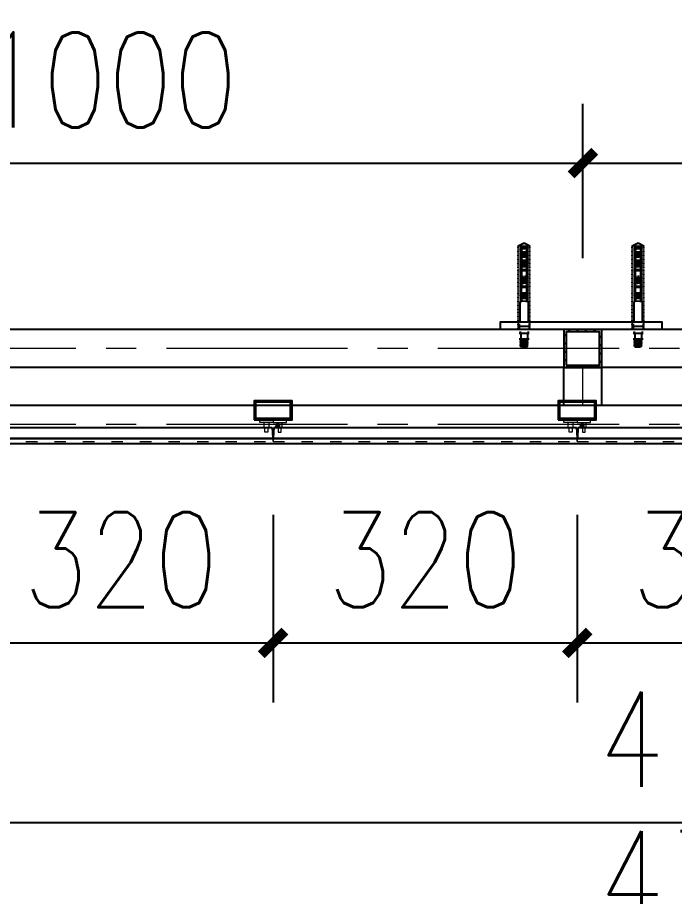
# Model space of a CAD drawing. Header units: millimetres. Extents: x 48381 to 116813, y 79463 to 93528.
# Drawn here: x 104036 to 104727, y 89167 to 90092 of the extents above; entities that cross this region are included whole.
import ezdxf

# ---------------------------------------------------------------- set-up
doc = ezdxf.new("R2010")
doc.units = ezdxf.units.MM
for name, pattern in [('ACAD_ISO03W100', [30, 12, -18]), ('CENTER2', [28.575, 19.05, -3.175, 3.175, -3.175]), ('HIDDEN', [0.375, 0.25, -0.125])]:
    doc.linetypes.add(name, pattern=pattern)
for name, color, linetype in [('12x12', 6, 'Continuous'), ('255', 255, 'Continuous'), ('7', 7, 'Continuous'), ('PUB_DIM', 3, 'Continuous'), ('XSX', 6, 'Continuous'), ('YM', 1, 'Continuous'), ('槽钢方管', 90, 'Continuous'), ('粗线', 7, 'Continuous'), ('附件', 46, 'Continuous')]:
    doc.layers.add(name, color=color, linetype=linetype)
for name, color, linetype, lineweight in [('中心线', 1, 'CENTER2', 0), ('文字', 3, 'Continuous', 0), ('标注', 3, 'Continuous', 0), ('箱体', 150, 'ACAD_ISO03W100', 0)]:
    doc.layers.add(name, color=color, linetype=linetype, lineweight=lineweight)
doc.styles.add('DIM_FONT', font='SIMPLEX.shx', dxfattribs={"width": 0.8})
doc.styles.get("Standard").update_dxf_attribs({"font": ''})
doc.styles.get('Standard').set_extended_font_data('SimSun')
doc.dimstyles.new('DIMN25', dxfattribs={"dimscale": 0.25, "dimtxt": 300, "dimasz": 100, "dimexe": 250, "dimexo": 300, "dimgap": 150, "dimtad": 1, "dimdec": 0, "dimzin": 0, "dimdsep": 46, "dimtxsty": 'DIM_FONT', "dimblk": 'ARCHTICK', "dimcen": 0.09, "dimclrt": 7, "dimadec": 8, "dimazin": 2, "dimtfac": 1, "dimtdec": 0, "dimtix": 1, "dimtmove": 2, "dimatfit": 3, "dimldrblk": 'ARCHTICK', "dimfxl": 1, "dimtolj": 1, "dimtzin": 0, "dimarcsym": 0})

# ---------------------------------------------------------------- blocks, each defined once
blk = doc.blocks.new('_ArchTick')
at = {"color": 0, "linetype": 'ByBlock', "const_width": 0.4}
blk.add_lwpolyline([(-0.5, -0.5), (0.5, 0.5)], dxfattribs=at)
blk = doc.blocks.new('*D428')
at = {"layer": 'Defpoints', "color": 0}
for p in [(102704.43, 89643.42), (106864.43, 89643.42), (106864.43, 89244.47)]:
    blk.add_point(p, dxfattribs=at)
at = {"layer": '标注', "color": 0, "lineweight": -2}
for p, q in [((102704.43, 89568.42), (102704.43, 89181.97)), ((106864.43, 89568.42), (106864.43, 89181.97)), ((102704.43, 89244.47), (106864.43, 89244.47))]:
    blk.add_line(p, q, dxfattribs=at)
at = {"layer": '标注', "color": 0, "lineweight": -2, "xscale": 25, "yscale": 25, "zscale": 25, "rotation": 180}
blk.add_blockref('_ArchTick', (102704.43, 89244.47), dxfattribs=at)
at = {"layer": '标注', "color": 0, "lineweight": -2, "xscale": 25, "yscale": 25, "zscale": 25}
blk.add_blockref('_ArchTick', (106864.43, 89244.47), dxfattribs=at)
at = {"layer": '标注', "color": 7, "insert": (104784.43, 89331.97), "char_height": 100, "attachment_point": 5, "style": 'DIM_FONT'}
blk.add_mtext('\\A1;4160', dxfattribs=at)
blk = doc.blocks.new('*D429')
at = {"layer": 'Defpoints', "color": 0}
for p in [(102614.43, 89643.42), (106954.43, 89643.42), (102614.43, 89098.05)]:
    blk.add_point(p, dxfattribs=at)
at = {"layer": '标注', "color": 0, "lineweight": -2}
for p, q in [((102614.43, 89568.42), (102614.43, 89035.55)), ((106954.43, 89568.42), (106954.43, 89035.55)), ((106954.43, 89098.05), (102614.43, 89098.05))]:
    blk.add_line(p, q, dxfattribs=at)
at = {"layer": '标注', "color": 0, "lineweight": -2, "xscale": 25, "yscale": 25, "zscale": 25, "rotation": 180}
blk.add_blockref('_ArchTick', (102614.43, 89098.05), dxfattribs=at)
at = {"layer": '标注', "color": 0, "lineweight": -2, "xscale": 25, "yscale": 25, "zscale": 25}
blk.add_blockref('_ArchTick', (106954.43, 89098.05), dxfattribs=at)
at = {"layer": '标注', "color": 7, "insert": (104784.43, 89185.55), "char_height": 100, "attachment_point": 5, "style": 'DIM_FONT'}
blk.add_mtext('\\A1;4340', dxfattribs=at)
blk = doc.blocks.new('*D483')
at = {"layer": 'Defpoints', "color": 0}
for p in [(104630.43, 89938.53), (103630.43, 89763.42), (104630.43, 89763.42)]:
    blk.add_point(p, dxfattribs=at)
at = {"layer": '标注', "color": 0, "lineweight": -2}
for p, q in [((103630.43, 89838.42), (103630.43, 90001.03)), ((104630.43, 89838.42), (104630.43, 90001.03)), ((103630.43, 89938.53), (104630.43, 89938.53))]:
    blk.add_line(p, q, dxfattribs=at)
at = {"layer": '标注', "color": 0, "lineweight": -2, "xscale": 25, "yscale": 25, "zscale": 25, "rotation": 180}
blk.add_blockref('_ArchTick', (103630.43, 89938.53), dxfattribs=at)
at = {"layer": '标注', "color": 0, "lineweight": -2, "xscale": 25, "yscale": 25, "zscale": 25}
blk.add_blockref('_ArchTick', (104630.43, 89938.53), dxfattribs=at)
at = {"layer": '标注', "color": 7, "insert": (104130.43, 90026.03), "char_height": 100, "attachment_point": 5, "style": 'DIM_FONT'}
blk.add_mtext('\\A1;1000', dxfattribs=at)
blk = doc.blocks.new('*D484')
at = {"layer": 'Defpoints', "color": 0}
for p in [(105630.43, 89938.53), (104630.43, 89763.42), (105630.43, 89763.42)]:
    blk.add_point(p, dxfattribs=at)
at = {"layer": '标注', "color": 0, "lineweight": -2}
for p, q in [((104630.43, 89838.42), (104630.43, 90001.03)), ((105630.43, 89838.42), (105630.43, 90001.03)), ((104630.43, 89938.53), (105630.43, 89938.53))]:
    blk.add_line(p, q, dxfattribs=at)
at = {"layer": '标注', "color": 0, "lineweight": -2, "xscale": 25, "yscale": 25, "zscale": 25, "rotation": 180}
blk.add_blockref('_ArchTick', (104630.43, 89938.53), dxfattribs=at)
at = {"layer": '标注', "color": 0, "lineweight": -2, "xscale": 25, "yscale": 25, "zscale": 25}
blk.add_blockref('_ArchTick', (105630.43, 89938.53), dxfattribs=at)
at = {"layer": '标注', "color": 7, "insert": (105130.43, 90026.03), "char_height": 100, "attachment_point": 5, "style": 'DIM_FONT'}
blk.add_mtext('\\A1;1000', dxfattribs=at)
blk = doc.blocks.new('M12X120化学螺栓')
at = {"layer": 'XSX', "linetype": 'Continuous'}
h = blk.add_hatch(dxfattribs=at)
h.set_pattern_fill('DOTS', color=6, scale=10, angle=90, style=0)
h.set_pattern_definition([(179.9735536, (-18898.36075, -7731.8769), (-0.256606616, 0.513805998), [0, -0.5136875])])
h.paths.add_polyline_path([(3.3, 65.5), (4.8, 66.2), (4.9, 66.2), (3.3, 67.1), (4.8, 67.8), (4.8, 67.8), (3.3, 68.6), (4.8, 69.4), (3.3, 70.2), (4.9, 71), (4.8, 71), (3.3, 71.8), (4.9, 72.6), (4.8, 72.6), (3.2, 73.4), (4.9, 74.1), (4.9, 74.1), (3.3, 75), (4.8, 75.7), (4.9, 75.7), (3.3, 76.5), (4.8, 77.3), (4.8, 77.3), (3.3, 78.1), (4.8, 78.8), (4.8, 78.8), (3.3, 79.6), (4.8, 80.4), (3.3, 81.2), (4.9, 82), (4.8, 82), (3.2, 82.8), (4.9, 83.6), (4.8, 83.6), (3.2, 84.4), (4.9, 85.2), (4.8, 85.2), (3.3, 86), (4.8, 86.7), (4.8, 86.7), (3.3, 87.5), (4.8, 88.3), (4.8, 88.3), (3.3, 89.1), (4.8, 89.8), (3.2, 90.7), (4.9, 91.4), (4.8, 91.4), (3.2, 92.3), (4.9, 93), (4.8, 93), (3.2, 93.8), (4.8, 94.6), (4.8, 94.6), (3.3, 95.4), (-3, 95.9), (-4.6, 95.2), (-3, 94.3), (-4.6, 93.6), (-3, 92.7), (-4.6, 92), (-3, 91.1), (-4.6, 90.4), (-3, 89.5), (-4.6, 88.8), (-3, 87.9), (-4.6, 87.3), (-3, 86.4), (-4.6, 85.7), (-3, 84.8), (-4.6, 84.1), (-3, 83.2), (-4.6, 82.5), (-3, 81.6), (-4.6, 80.9), (-3, 80), (-4.6, 79.4), (-3, 78.5), (-4.6, 77.8), (-3, 76.9), (-4.6, 76.3), (-3, 75.4), (-4.6, 74.7), (-3, 73.8), (-4.6, 73.1), (-3, 72.2), (-4.6, 71.5), (-3, 70.6), (-4.6, 69.9), (-3, 69), (-4.6, 68.4), (-3, 67.5), (-4.6, 66.8), (-3, 65.9), (-4.5, 65.3), (-4.6, 65.3), (-3, 64.4), (-4.5, 63.7), (-2.9, 62.8), (-4.5, 62.1), (-3, 61.2), (-4.5, 60.5), (-3, 59.6), (-4.5, 59), (-3, 58.1), (-4.5, 57.4), (-3, 56.5), (-4.5, 55.9), (-2.9, 55), (-4.5, 54.3), (-2.9, 53.4), (-4.5, 52.7), (-2.9, 51.8), (-4.5, 51.1), (-2.9, 50.2), (-4.5, 49.5), (-3, 48.6), (-4.5, 48), (-2.9, 47.1), (-4.4, 46.4), (-4.5, 46.5), (-2.9, 45.5), (-4.5, 44.9), (-2.9, 43.9), (-4.5, 43.3), (-2.9, 42.4), (-4.5, 41.7), (-2.9, 40.8), (-4.5, 40.1), (-2.9, 39.3), (-4.4, 38.6), (-2.9, 37.7), (-6.5, 37.7), (-6.4, 96), (0.1, 99.3), (6.7, 96), (6.7, 37.7), (4.5, 37.7), (5.1, 38), (3.4, 38.8), (4.9, 39.6), (5, 39.6), (3.4, 40.4), (4.9, 41.1), (5, 41.1), (3.4, 41.9), (4.9, 42.7), (3.4, 43.5), (5, 44.3), (4.9, 44.3), (3.4, 45.1), (5, 45.9), (4.9, 45.9), (3.4, 46.7), (4.9, 47.4), (4.9, 47.4), (3.3, 48.2), (4.9, 49), (4.9, 49), (3.3, 49.8), (4.9, 50.5), (3.3, 51.3), (4.9, 52.1), (4.9, 52.1), (3.3, 52.9), (4.9, 53.7), (4.9, 53.7), (3.3, 54.5), (4.9, 55.3), (4.9, 55.3), (3.3, 56.1), (4.9, 56.9), (4.9, 56.9), (3.3, 57.7), (4.9, 58.4), (4.9, 58.4), (3.3, 59.2), (4.9, 60), (4.9, 60), (3.3, 60.8), (4.9, 61.5), (3.3, 62.4), (4.9, 63.1), (4.9, 63.1), (3.3, 64), (4.9, 64.7), (4.8, 64.7)])
for p, q in [((-3, 95.9), (-4.6, 95.2)), ((-3, 94.3), (-4.6, 95.2)), ((-3, 94.3), (-4.6, 93.6)), ((-3, 92.7), (-4.6, 93.6)), ((-3, 92.7), (-4.6, 92)), ((-3, 91.1), (-4.6, 92)), ((4.8, 94.6), (3.2, 93.8)), ((4.8, 93), (3.2, 93.8)), ((4.8, 93), (3.2, 92.3)), ((4.8, 91.4), (3.2, 92.3)), ((4.8, 91.4), (3.2, 90.7)), ((4.8, 94.6), (3.3, 95.4)), ((-3, 89.5), (-4.6, 88.8)), ((-3, 89.5), (-4.6, 88.8)), ((-3, 89.5), (-4.6, 88.8)), ((-3, 87.9), (-4.6, 88.8)), ((-3, 88), (-4.6, 87.3)), ((-3, 86.4), (-4.6, 87.3)), ((-3, 86.4), (-4.6, 85.7)), ((-3, 84.8), (-4.6, 85.7)), ((-3, 84.8), (-4.6, 84.1)), ((-3, 83.2), (-4.6, 84.1)), ((-3, 83.2), (-4.6, 82.5)), ((-3, 81.6), (-4.6, 82.5)), ((3.3, 89.1), (-3, 89.5)), ((4.8, 85.1), (3.2, 84.4)), ((4.8, 83.6), (3.2, 84.4)), ((4.8, 83.5), (3.2, 82.8)), ((4.8, 82), (3.2, 82.8)), ((4.8, 88.3), (3.3, 89.1)), ((4.8, 88.3), (3.3, 87.5)), ((4.8, 86.7), (3.3, 87.5)), ((4.8, 86.7), (3.3, 86)), ((4.8, 85.2), (3.3, 86)), ((4.8, 81.9), (3.3, 81.2)), ((-3, 80), (-4.6, 79.4)), ((-3, 80), (-4.6, 79.4)), ((-3, 78.5), (-4.6, 79.4)), ((-3, 78.5), (-4.6, 77.8)), ((-3, 76.9), (-4.6, 77.8)), ((-3, 76.9), (-4.6, 76.3)), ((-3, 75.4), (-4.6, 76.3)), ((-3, 75.4), (-4.6, 74.7)), ((-3, 73.8), (-4.6, 74.7)), ((-3, 73.8), (-4.6, 73.1)), ((-3, 72.2), (-4.6, 73.1)), ((-3, 72.2), (-4.6, 71.5)), ((-3, 70.6), (-4.6, 71.5)), ((4.8, 74.1), (3.2, 73.4)), ((4.8, 72.6), (3.2, 73.4)), ((4.8, 78.8), (3.3, 79.6)), ((4.8, 78.8), (3.3, 78.1)), ((4.8, 77.3), (3.3, 78.1)), ((4.8, 77.3), (3.3, 76.5)), ((4.9, 75.7), (3.3, 76.5)), ((4.9, 75.7), (3.3, 75)), ((4.9, 74.1), (3.3, 75)), ((4.8, 72.5), (3.3, 71.8)), ((4.8, 71), (3.3, 71.8)), ((4.8, 70.9), (3.3, 70.2)), ((-3, 69), (-4.6, 68.4)), ((-3, 69), (-4.6, 68.4)), ((-3, 67.5), (-4.6, 68.4)), ((-3, 67.5), (-4.6, 66.8)), ((-3, 65.9), (-4.6, 66.8)), ((-3, 64.4), (-4.5, 65.3)), ((-3, 64.4), (-4.5, 63.7)), ((-3, 62.8), (-4.5, 63.7)), ((-3, 61.2), (-4.5, 60.5)), ((-3, 61.2), (-4.5, 60.5)), ((-2.9, 59.6), (-4.5, 60.5)), ((4.8, 67.8), (3.3, 68.6)), ((4.8, 67.8), (3.3, 67.1)), ((4.9, 66.2), (3.3, 67.1)), ((4.9, 66.3), (3.3, 65.5)), ((4.9, 63.1), (3.3, 64)), ((4.9, 63.1), (3.3, 62.4)), ((4.9, 60), (3.3, 60.8)), ((-2.9, 59.7), (-4.5, 59)), ((-2.9, 58.1), (-4.5, 59)), ((-2.9, 58.1), (-4.5, 57.4)), ((-2.9, 56.5), (-4.5, 57.4)), ((-2.9, 56.6), (-4.5, 55.9)), ((-2.9, 55), (-4.5, 55.9)), ((-3, 55), (-4.5, 54.3)), ((-3, 53.4), (-4.5, 54.3)), ((-3, 53.4), (-4.5, 52.7)), ((-3, 51.8), (-4.5, 52.7)), ((4.9, 60), (3.3, 59.2)), ((4.9, 58.4), (3.3, 59.2)), ((4.9, 58.4), (3.3, 57.7)), ((4.9, 56.9), (3.3, 57.7)), ((4.9, 56.9), (3.3, 56.1)), ((4.9, 55.3), (3.3, 56.1)), ((4.9, 55.3), (3.3, 54.5)), ((4.9, 53.7), (3.3, 54.5)), ((4.9, 53.7), (3.3, 52.9)), ((4.9, 52.1), (3.3, 52.9)), ((4.9, 52.1), (3.3, 51.3)), ((-2.9, 50.2), (-4.5, 49.5)), ((-2.9, 50.2), (-4.5, 49.5)), ((-2.9, 48.6), (-4.5, 49.5)), ((-2.9, 48.6), (-4.5, 48)), ((-2.9, 47.1), (-4.5, 48)), ((-2.9, 45.6), (-4.5, 46.4)), ((-2.9, 45.5), (-4.5, 44.9)), ((-2.9, 44), (-4.5, 44.9)), ((-2.9, 42.4), (-4.5, 41.7)), ((-2.9, 42.4), (-4.5, 41.7)), ((-2.9, 40.8), (-4.5, 41.7)), ((-2.9, 40.8), (-4.5, 40.1)), ((4.9, 49), (3.3, 49.8)), ((4.9, 49), (3.3, 48.2)), ((4.9, 47.4), (3.3, 48.2)), ((4.9, 47.4), (3.4, 46.7)), ((4.9, 44.3), (3.4, 45.1)), ((4.9, 44.3), (3.4, 43.5)), ((5, 41.1), (3.4, 41.9)), ((5, 41.1), (3.4, 40.4)), ((5, 39.6), (3.4, 40.4)), ((-2.8, 37.6), (-4.6, 36.8)), ((-3, 35.9), (-4.6, 36.8)), ((-3.1, 35.9), (-4.6, 35.2)), ((-3.1, 34.3), (-4.6, 35.2)), ((-3.1, 34.3), (-4.6, 33.7)), ((-3.1, 32.8), (-4.6, 33.7)), ((-3.1, 32.7), (-4.6, 32.1)), ((-2.9, 39.2), (-4.5, 40.1)), ((-2.9, 39.3), (-4.4, 38.6)), ((-2.8, 37.6), (-4.4, 38.6)), ((5.1, 38), (3.2, 37.1)), ((4.8, 36.3), (3.2, 37.1)), ((4.8, 36.2), (3.2, 35.5)), ((4.8, 34.7), (3.2, 35.5)), ((4.8, 33.1), (3.2, 33.9)), ((4.8, 33.1), (3.2, 32.3)), ((4.8, 31.5), (3.2, 32.3)), ((5, 39.6), (3.4, 38.8)), ((5.1, 38), (3.4, 38.8))]:
    blk.add_line(p, q)
at = {"color": 7, "ltscale": 50}
for p, q in [((-4.6, 95.2), (-1.9, 95)), ((-4.6, 93.6), (-1.9, 93.4)), ((-4.6, 92), (-1.9, 91.8)), ((3.3, 95.4), (-3, 95.9)), ((3.2, 93.8), (-3, 94.3)), ((3.2, 92.3), (-3, 92.7)), ((2, 94.8), (4.8, 94.6)), ((2, 93.2), (4.8, 93)), ((2, 91.6), (4.8, 91.4)), ((-4.6, 90.4), (-1.9, 90.2)), ((-4.6, 88.8), (-1.9, 88.7)), ((-4.6, 87.3), (-1.9, 87.1)), ((-4.6, 85.7), (-1.9, 85.6)), ((-4.6, 84.1), (-1.9, 84)), ((-4.6, 82.5), (-1.9, 82.4)), ((-4.6, 80.9), (-1.9, 80.8)), ((3.3, 89.1), (-3, 89.5)), ((3.3, 87.5), (-3, 88)), ((3.3, 86), (-3, 86.4)), ((3.2, 84.4), (-3, 84.8)), ((3.2, 82.8), (-3, 83.2)), ((2, 88.4), (4.8, 88.3)), ((2, 86.9), (4.8, 86.7)), ((2, 85.3), (4.8, 85.2)), ((2, 83.7), (4.8, 83.6)), ((2, 82.1), (4.8, 82)), ((2.1, 90), (4.8, 89.8)), ((-4.6, 79.4), (-1.9, 79.2)), ((-4.6, 77.8), (-1.9, 77.7)), ((-4.6, 76.3), (-1.9, 76.1)), ((-4.6, 74.7), (-1.9, 74.6)), ((-4.6, 73.1), (-1.9, 73)), ((-4.6, 71.5), (-1.9, 71.4)), ((3.3, 79.6), (-3, 80)), ((3.3, 78.1), (-3, 78.5)), ((3.3, 76.5), (-3, 76.9)), ((3.3, 75), (-3, 75.4)), ((3.2, 73.4), (-3, 73.8)), ((3.3, 71.8), (-3, 72.2)), ((2, 77.4), (4.8, 77.3)), ((2, 75.9), (4.9, 75.7)), ((2, 74.3), (4.9, 74.1)), ((2.1, 80.5), (4.8, 80.4)), ((2.1, 79), (4.8, 78.8)), ((2.1, 72.7), (4.8, 72.6)), ((2.1, 71.1), (4.8, 71)), ((-4.6, 69.9), (-1.9, 69.8)), ((-4.6, 68.4), (-1.8, 68.2)), ((-4.6, 66.8), (-1.8, 66.6)), ((-4.5, 65.3), (-1.8, 65.1)), ((-4.5, 65.3), (-1.8, 65.1)), ((-4.5, 63.7), (-1.8, 63.5)), ((-4.5, 62.1), (-1.8, 61.9)), ((-4.5, 60.5), (-1.8, 60.4)), ((3.3, 68.6), (-3, 69)), ((3.3, 67.1), (-3, 67.5)), ((2.1, 69.5), (4.8, 69.4)), ((2.1, 68), (4.8, 67.8)), ((2.1, 66.4), (4.9, 66.2)), ((2.1, 64.9), (4.9, 64.7)), ((2.1, 64.9), (4.9, 64.7)), ((2.1, 63.3), (4.9, 63.1)), ((2.1, 61.7), (4.9, 61.5)), ((-4.5, 59), (-1.8, 58.8)), ((-4.5, 57.4), (-1.8, 57.3)), ((-4.5, 55.9), (-1.8, 55.7)), ((-4.5, 54.3), (-1.8, 54.1)), ((-4.5, 52.7), (-1.8, 52.5)), ((-4.5, 51.1), (-1.8, 50.9)), ((3.3, 54.5), (-3, 55)), ((3.3, 52.9), (-3, 53.4)), ((3.3, 59.2), (-2.9, 59.7)), ((3.3, 57.7), (-2.9, 58.1)), ((3.3, 56.1), (-2.9, 56.6)), ((2.1, 60.1), (4.9, 60)), ((2.1, 58.6), (4.9, 58.4)), ((2.1, 57), (4.9, 56.9)), ((2.1, 55.5), (4.9, 55.3)), ((2.1, 53.9), (4.9, 53.7)), ((2.1, 52.3), (4.9, 52.1)), ((2.1, 50.7), (4.9, 50.5)), ((-4.5, 49.5), (-1.8, 49.4)), ((-4.5, 48), (-1.8, 47.8)), ((-4.5, 46.4), (-1.8, 46.3)), ((-4.5, 46.4), (-1.8, 46.3)), ((-4.5, 44.9), (-1.8, 44.7)), ((-4.5, 43.3), (-1.8, 43.1)), ((-4.5, 41.7), (-1.7, 41.5)), ((3.3, 49.8), (-2.9, 50.2)), ((3.3, 48.2), (-2.9, 48.6)), ((3.4, 41.9), (-2.9, 42.4)), ((3.4, 40.4), (-2.9, 40.8)), ((2.1, 49.1), (4.9, 49)), ((2.1, 47.6), (4.9, 47.4)), ((2.2, 46), (4.9, 45.9)), ((2.2, 46), (4.9, 45.9)), ((2.2, 44.5), (4.9, 44.3)), ((2.2, 42.9), (4.9, 42.7)), ((2.2, 41.3), (5, 41.1)), ((-4.6, 36.8), (-1.9, 36.7)), ((-4.6, 35.2), (-1.9, 35.1)), ((-4.6, 33.7), (-1.9, 33.5)), ((-4.6, 32.1), (-1.9, 31.9)), ((-4.6, 32.1), (-4.6, 8.3)), ((-4.5, 40.1), (-1.7, 40)), ((-4.4, 38.6), (-1.7, 38.4)), ((3.2, 35.5), (-3.1, 35.9)), ((3.2, 32.3), (-3.1, 32.7)), ((3.2, 37.1), (-3, 37.5)), ((3.4, 38.8), (-2.9, 39.3)), ((2, 36.4), (4.8, 36.3)), ((2, 33.3), (4.8, 33.1)), ((2.2, 39.7), (5, 39.6)), ((2.2, 38.2), (5, 38)), ((4.8, 31.5), (4.8, 8.3))]:
    blk.add_line(p, q, dxfattribs=at)
at = {"color": 4}
for p, q in [((5.7, -4.1), (-5.7, -4.1)), ((5.7, -4.1), (-5.7, -4.1)), ((-4.5, -2.5), (-4.5, -4.1)), ((-4.5, -2.5), (-4.5, -4.1)), ((-3.8, -4.6), (-3.7, -10.3)), ((-3.8, -4.6), (-3.7, -10.3)), ((3.8, -4.5), (3.9, -10.2)), ((3.8, -4.5), (3.9, -10.2)), ((4.6, -2.4), (4.6, -4.1)), ((4.6, -2.4), (4.6, -4.1)), ((5.8, -10.7), (-5.6, -10.7)), ((5.8, -10.7), (-5.6, -10.7)), ((-3, -11.3), (-4.6, -12)), ((-3, -11.3), (-4.6, -12)), ((-3, -12.9), (-4.6, -12)), ((-3, -12.9), (-4.6, -12)), ((-3, -14.5), (-4.6, -15.2)), ((-3, -14.5), (-4.6, -15.2)), ((-3, -16.1), (-4.6, -15.2)), ((-3, -16.1), (-4.6, -15.2)), ((-3, -16.1), (-4.6, -16.8)), ((-3, -16.1), (-4.6, -16.8)), ((-3, -17.7), (-4.6, -16.8)), ((-3, -17.7), (-4.6, -16.8)), ((-3, -12.9), (-4.5, -13.6)), ((-3, -12.9), (-4.5, -13.6)), ((-3, -14.5), (-4.5, -13.6)), ((-3, -14.5), (-4.5, -13.6)), ((-3, -11.3), (-4, -10.7)), ((-3, -11.3), (-4, -10.7)), ((-3.9, -19.3), (-4, -17.2)), ((-3.9, -19.3), (-4, -17.2)), ((4.2, -17.6), (-3.9, -17.7)), ((4.2, -17.6), (-3.9, -17.7)), ((-3.9, -19.3), (-2.9, -20.3)), ((-3.9, -19.3), (-2.9, -20.3)), ((-3, -16.1), (-3.6, -16.3)), ((-3, -16.1), (-3.6, -16.3)), ((4.8, -15.8), (3.2, -14.9)), ((4.8, -15.8), (3.2, -14.9)), ((4.8, -15.8), (3.2, -16.5)), ((4.8, -15.8), (3.2, -16.5)), ((4.8, -17.3), (3.2, -16.5)), ((4.8, -17.3), (3.2, -16.5)), ((3.2, -20.3), (4.2, -19.2)), ((3.2, -20.3), (4.2, -19.2)), ((4.8, -11), (3.3, -11.7)), ((4.8, -11), (3.3, -11.7)), ((4.9, -12.6), (3.3, -11.7)), ((4.9, -12.6), (3.3, -11.7)), ((4.9, -12.6), (3.3, -13.3)), ((4.9, -12.6), (3.3, -13.3)), ((4.9, -14.2), (3.3, -13.3)), ((4.9, -14.2), (3.3, -13.3)), ((4.8, -14.2), (3.3, -14.9)), ((4.8, -14.2), (3.3, -14.9)), ((4.8, -15.8), (3.7, -16.3)), ((4.8, -15.8), (3.7, -16.3)), ((4.8, -11), (4.2, -10.7)), ((4.8, -11), (4.2, -10.7)), ((4.8, -17.3), (4.2, -17.6)), ((4.8, -17.3), (4.2, -17.6)), ((4.2, -19.2), (4.2, -17.6)), ((4.2, -19.2), (4.2, -17.6)), ((-2.9, -20.3), (3.2, -20.3)), ((-2.9, -20.3), (3.2, -20.3))]:
    blk.add_line(p, q, dxfattribs=at)
at = {"color": 4, "ltscale": 50}
for p, q in [((-4.6, -12), (-1.8, -12.2)), ((-4.6, -12), (-1.8, -12.2)), ((-4.6, -15.2), (-1.8, -15.4)), ((-4.6, -15.2), (-1.8, -15.4)), ((-4.6, -16.8), (-1.8, -16.9)), ((-4.6, -16.8), (-1.8, -16.9)), ((-4.5, -13.6), (-1.8, -13.8)), ((-4.5, -13.6), (-1.8, -13.8)), ((3.3, -11.7), (-3, -11.3)), ((3.3, -11.7), (-3, -11.3)), ((3.3, -13.3), (-3, -12.9)), ((3.3, -13.3), (-3, -12.9)), ((3.3, -14.9), (-3, -14.5)), ((3.3, -14.9), (-3, -14.5)), ((0.1, -16.3), (-3, -16.1)), ((0.1, -16.3), (-3, -16.1)), ((3.2, -16.5), (-3, -16.1)), ((0.1, -16.3), (-3, -16.1)), ((0.1, -16.3), (-3, -16.1)), ((3.2, -16.5), (-3, -16.1)), ((0, -10.7), (4.8, -11)), ((0, -10.7), (4.8, -11)), ((2.1, -12.4), (4.9, -12.6)), ((2.1, -12.4), (4.9, -12.6)), ((2.1, -14), (4.9, -14.2)), ((2.1, -14), (4.9, -14.2)), ((2.1, -17.2), (4.8, -17.3)), ((2.1, -17.2), (4.8, -17.3)), ((2.2, -15.6), (4.8, -15.8)), ((2.2, -15.6), (4.8, -15.8))]:
    blk.add_line(p, q, dxfattribs=at)
at = {"layer": '12x12', "color": 1}
blk.add_line((-5.7, 3.3), (5.8, 3.3), dxfattribs=at)
at = {"layer": '255', "ltscale": 50}
for p, q in [((-0.3, 89.4), (-0.3, 89.4)), ((0.6, 89.3), (0.6, 89.3)), ((3.5, 87.6), (3.5, 87.6))]:
    blk.add_line(p, q, dxfattribs=at)
at = {"layer": '7'}
for p, q in [((-5.7, 6.6), (-5.7, 0)), ((5.8, 6.6), (5.8, 0))]:
    blk.add_line(p, q, dxfattribs=at)
at = {"layer": 'XSX', "color": 6, "linetype": 'HIDDEN', "ltscale": 0.01}
for p, q in [((-6.5, 0), (-6.4, 96)), ((6.7, 0), (6.7, 96))]:
    blk.add_line(p, q, dxfattribs=at)
at = {"layer": 'XSX', "color": 6, "linetype": 'Continuous'}
for p, q in [((0.1, 99.3), (-6.4, 96)), ((6.7, 96), (0.1, 99.3))]:
    blk.add_line(p, q, dxfattribs=at)
at = {"layer": 'XSX', "color": 6, "linetype": 'HIDDEN', "ltscale": 0.05}
blk.add_line((3.3, 60.8), (-3, 61.2), dxfattribs=at)
at = {"layer": 'XSX'}
blk.add_line((-6.5, 8.3), (6.6, 8.3), dxfattribs=at)
blk = doc.blocks.new('170')
at = {"layer": 'YM'}
blk.add_lwpolyline([(115565.72, 48841.95), (115565.72, 48672.2), (115557.73, 48672.2), (115557.73, 48841.95)], close=True, dxfattribs=at)
at = {"layer": '附件', "extrusion": (0, 0, -1), "xscale": 0.9176470904091386, "yscale": 0.9176470904091386, "zscale": -0.9176470902941534, "rotation": 270}
for p in [(-115565.72, 48817), (-115565.72, 48697.12)]:
    blk.add_blockref('M12X120化学螺栓', p, dxfattribs=at)
blk = doc.blocks.new('192.23')
at = {"color": 7, "linetype": 'Continuous'}
for p, q in [((197123.13, 80952.1), (197134.13, 80952.73)), ((197123.13, 80633.66), (197123.13, 80952.1)), ((197121.38, 80636.22), (197121.38, 80639.72)), ((197123.13, 80639.72), (197121.38, 80639.72)), ((197123.13, 80636.22), (197121.38, 80636.22)), ((197123.13, 80633.66), (197134.13, 80633.03))]:
    blk.add_line(p, q, dxfattribs=at)
blk.add_arc((197121.38, 80637.97), 1.75, 90, 270)
at = {"layer": '文字'}
for points in [[(197115.13, 80938.88), (197115.13, 80952.88), (197118.13, 80952.88), (197118.13, 80948.38), (197123.13, 80948.38), (197123.13, 80947.38), (197128.13, 80947.38), (197128.13, 80944.38), (197124.13, 80944.38), (197123.13, 80944.38), (197123.13, 80943.38), (197118.13, 80943.38), (197118.13, 80938.88), (197115.13, 80938.88)], [(197118.13, 80948.38), (197118.13, 80943.38)], [(197115.13, 80646.88), (197115.13, 80632.88), (197118.13, 80632.88), (197118.13, 80637.38), (197123.13, 80637.38), (197123.13, 80638.38), (197128.13, 80638.38), (197128.13, 80641.38), (197124.13, 80641.38), (197123.13, 80641.38), (197123.13, 80642.38), (197118.13, 80642.38), (197118.13, 80646.88), (197115.13, 80646.88)], [(197118.13, 80637.38), (197118.13, 80642.38)], [(197123.13, 80640.27), (197123.13, 80635.27)]]:
    blk.add_lwpolyline(points, dxfattribs=at)
blk.add_lwpolyline([(197134.13, 80633.03), (197134.13, 80952.73), (197135.73, 80952.73), (197135.73, 80633.03)], close=True, dxfattribs=at)
at = {"layer": '箱体'}
blk.add_lwpolyline([(197138.13, 80632.88), (197138.13, 80952.88), (197135.73, 80952.88), (197135.73, 80632.88)], close=True, dxfattribs=at)
blk = doc.blocks.new('*D1058')
at = {"layer": 'Defpoints', "color": 0}
for p in [(103984.43, 89643.42), (104304.43, 89643.42), (104304.43, 89433.54), (62847.84, 84126.99), (62876.03, 84126.74), (62876.03, 84039.31)]:
    blk.add_point(p, dxfattribs=at)
at = {"layer": 'PUB_DIM', "color": 3}
for p, q in [((62847.84, 84039.31), (62697.84, 84039.31)), ((62847.84, 84039.31), (62876.03, 84039.31)), ((62876.03, 84039.31), (63026.03, 84039.31))]:
    blk.add_line(p, q, dxfattribs=at)
at = {"layer": 'PUB_DIM', "color": 3, "lineweight": -2}
for p, q in [((62847.84, 83926.99), (62847.84, 83939.31)), ((62876.03, 83926.74), (62876.03, 83939.31))]:
    blk.add_line(p, q, dxfattribs=at)
at = {"layer": '标注', "color": 0, "lineweight": -2}
for p, q in [((103984.43, 89568.42), (103984.43, 89371.04)), ((104304.43, 89568.42), (104304.43, 89371.04)), ((103984.43, 89433.54), (104304.43, 89433.54))]:
    blk.add_line(p, q, dxfattribs=at)
at = {"layer": 'PUB_DIM', "color": 3, "xscale": 150, "yscale": 150, "zscale": 150}
blk.add_blockref('_ArchTick', (62847.84, 84039.31), dxfattribs=at)
at = {"layer": 'PUB_DIM', "color": 3, "xscale": 150, "yscale": 150, "zscale": 150, "rotation": 180}
blk.add_blockref('_ArchTick', (62876.03, 84039.31), dxfattribs=at)
at = {"layer": '标注', "color": 0, "lineweight": -2, "xscale": 25, "yscale": 25, "zscale": 25, "rotation": 180}
blk.add_blockref('_ArchTick', (103984.43, 89433.54), dxfattribs=at)
at = {"layer": '标注', "color": 0, "lineweight": -2, "xscale": 25, "yscale": 25, "zscale": 25}
blk.add_blockref('_ArchTick', (104304.43, 89433.54), dxfattribs=at)
at = {"layer": 'PUB_DIM', "color": 3, "insert": (62861.93, 84215.01), "char_height": 250, "attachment_point": 5}
blk.add_mtext('\\A1;b', dxfattribs=at)
at = {"layer": '标注', "color": 7, "insert": (104144.43, 89521.04), "char_height": 100, "attachment_point": 5, "style": 'DIM_FONT'}
blk.add_mtext('\\A1;320', dxfattribs=at)
blk = doc.blocks.new('*D1059')
at = {"layer": 'Defpoints', "color": 0}
for p in [(104304.43, 89643.42), (104624.43, 89643.42), (104624.43, 89433.54), (60501.91, 84070.4), (60540.1, 84070.48), (60540.1, 84017.46)]:
    blk.add_point(p, dxfattribs=at)
at = {"layer": 'PUB_DIM', "color": 3}
for p, q in [((60501.91, 84017.46), (60351.91, 84017.46)), ((60501.91, 84017.46), (60540.1, 84017.46)), ((60540.1, 84017.46), (60690.1, 84017.46))]:
    blk.add_line(p, q, dxfattribs=at)
at = {"layer": 'PUB_DIM', "color": 3, "lineweight": -2}
for p, q in [((60501.91, 83870.4), (60501.91, 83917.46)), ((60540.1, 83870.48), (60540.1, 83917.46))]:
    blk.add_line(p, q, dxfattribs=at)
at = {"layer": '标注', "color": 0, "lineweight": -2}
for p, q in [((104304.43, 89568.42), (104304.43, 89371.04)), ((104624.43, 89568.42), (104624.43, 89371.04)), ((104304.43, 89433.54), (104624.43, 89433.54))]:
    blk.add_line(p, q, dxfattribs=at)
at = {"layer": 'PUB_DIM', "color": 3, "xscale": 150, "yscale": 150, "zscale": 150}
blk.add_blockref('_ArchTick', (60501.91, 84017.46), dxfattribs=at)
at = {"layer": 'PUB_DIM', "color": 3, "xscale": 150, "yscale": 150, "zscale": 150, "rotation": 180}
blk.add_blockref('_ArchTick', (60540.1, 84017.46), dxfattribs=at)
at = {"layer": '标注', "color": 0, "lineweight": -2, "xscale": 25, "yscale": 25, "zscale": 25, "rotation": 180}
blk.add_blockref('_ArchTick', (104304.43, 89433.54), dxfattribs=at)
at = {"layer": '标注', "color": 0, "lineweight": -2, "xscale": 25, "yscale": 25, "zscale": 25}
blk.add_blockref('_ArchTick', (104624.43, 89433.54), dxfattribs=at)
at = {"layer": 'PUB_DIM', "color": 3, "insert": (60521.01, 84193.16), "char_height": 250, "attachment_point": 5}
blk.add_mtext('\\A1;b', dxfattribs=at)
at = {"layer": '标注', "color": 7, "insert": (104464.43, 89521.04), "char_height": 100, "attachment_point": 5, "style": 'DIM_FONT'}
blk.add_mtext('\\A1;320', dxfattribs=at)
blk = doc.blocks.new('*D1060')
at = {"layer": 'Defpoints', "color": 0}
for p in [(104624.43, 89643.42), (104944.43, 89643.42), (104944.43, 89433.54), (60118.18, 84086.22), (60156.61, 84085.98), (60156.61, 84013.82)]:
    blk.add_point(p, dxfattribs=at)
at = {"layer": 'PUB_DIM', "color": 3}
for p, q in [((60118.18, 84013.82), (59968.18, 84013.82)), ((60118.18, 84013.82), (60156.61, 84013.82)), ((60156.61, 84013.82), (60306.61, 84013.82))]:
    blk.add_line(p, q, dxfattribs=at)
at = {"layer": 'PUB_DIM', "color": 3, "lineweight": -2}
for p, q in [((60118.18, 83886.22), (60118.18, 83913.82)), ((60156.61, 83885.98), (60156.61, 83913.82))]:
    blk.add_line(p, q, dxfattribs=at)
at = {"layer": '标注', "color": 0, "lineweight": -2}
for p, q in [((104624.43, 89568.42), (104624.43, 89371.04)), ((104944.43, 89568.42), (104944.43, 89371.04)), ((104624.43, 89433.54), (104944.43, 89433.54))]:
    blk.add_line(p, q, dxfattribs=at)
at = {"layer": 'PUB_DIM', "color": 3, "xscale": 150, "yscale": 150, "zscale": 150}
blk.add_blockref('_ArchTick', (60118.18, 84013.82), dxfattribs=at)
at = {"layer": 'PUB_DIM', "color": 3, "xscale": 150, "yscale": 150, "zscale": 150, "rotation": 180}
blk.add_blockref('_ArchTick', (60156.61, 84013.82), dxfattribs=at)
at = {"layer": '标注', "color": 0, "lineweight": -2, "xscale": 25, "yscale": 25, "zscale": 25, "rotation": 180}
blk.add_blockref('_ArchTick', (104624.43, 89433.54), dxfattribs=at)
at = {"layer": '标注', "color": 0, "lineweight": -2, "xscale": 25, "yscale": 25, "zscale": 25}
blk.add_blockref('_ArchTick', (104944.43, 89433.54), dxfattribs=at)
at = {"layer": 'PUB_DIM', "color": 3, "insert": (60137.4, 84189.52), "char_height": 250, "attachment_point": 5}
blk.add_mtext('\\A1;b', dxfattribs=at)
at = {"layer": '标注', "color": 7, "insert": (104784.43, 89521.04), "char_height": 100, "attachment_point": 5, "style": 'DIM_FONT'}
blk.add_mtext('\\A1;320', dxfattribs=at)
blk = doc.blocks.new('*D1061')
at = {"layer": 'Defpoints', "color": 0}
for p in [(104944.43, 89643.42), (105264.43, 89643.42), (105264.43, 89433.54), (59981.13, 80304.78), (60063.07, 80304.78), (60063.07, 80216.57)]:
    blk.add_point(p, dxfattribs=at)
at = {"layer": 'PUB_DIM', "color": 3}
for p, q in [((59981.13, 80304.78), (59981.13, 80454.78)), ((59981.13, 80216.57), (59981.13, 80304.78)), ((59981.13, 80216.57), (59981.13, 80066.57))]:
    blk.add_line(p, q, dxfattribs=at)
at = {"layer": 'PUB_DIM', "color": 3, "lineweight": -2}
for p, q in [((59863.07, 80304.78), (59881.13, 80304.78)), ((59863.07, 80216.57), (59881.13, 80216.57))]:
    blk.add_line(p, q, dxfattribs=at)
at = {"layer": '标注', "color": 0, "lineweight": -2}
for p, q in [((104944.43, 89568.42), (104944.43, 89371.04)), ((105264.43, 89568.42), (105264.43, 89371.04)), ((104944.43, 89433.54), (105264.43, 89433.54))]:
    blk.add_line(p, q, dxfattribs=at)
at = {"layer": 'PUB_DIM', "color": 3, "xscale": 150, "yscale": 150, "zscale": 150}
for p, rotation in [((59981.13, 80304.78), 270), ((59981.13, 80216.57), 90)]:
    blk.add_blockref('_ArchTick', p, dxfattribs=dict(at, rotation=rotation))
at = {"layer": '标注', "color": 0, "lineweight": -2, "xscale": 25, "yscale": 25, "zscale": 25, "rotation": 180}
blk.add_blockref('_ArchTick', (104944.43, 89433.54), dxfattribs=at)
at = {"layer": '标注', "color": 0, "lineweight": -2, "xscale": 25, "yscale": 25, "zscale": 25}
blk.add_blockref('_ArchTick', (105264.43, 89433.54), dxfattribs=at)
at = {"layer": 'PUB_DIM', "color": 3, "insert": (59805.43, 80260.68), "char_height": 250, "attachment_point": 5, "rotation": 90}
blk.add_mtext('\\A1;T ', dxfattribs=at)
at = {"layer": '标注', "color": 7, "insert": (105104.43, 89521.04), "char_height": 100, "attachment_point": 5, "style": 'DIM_FONT'}
blk.add_mtext('\\A1;320', dxfattribs=at)
blk = doc.blocks.new('*D1062')
at = {"layer": 'Defpoints', "color": 0}
for p in [(105264.43, 89643.42), (105584.43, 89643.42), (105584.43, 89433.54), (59115.22, 80320.56), (59282.11, 80320.56), (59154.1, 80283.64)]:
    blk.add_point(p, dxfattribs=at)
at = {"layer": 'PUB_DIM', "color": 3}
for p, q in [((59115.22, 80320.56), (59115.22, 80470.56)), ((59115.22, 80283.64), (59115.22, 80320.56)), ((59115.22, 80283.64), (59115.22, 80133.64))]:
    blk.add_line(p, q, dxfattribs=at)
at = {"layer": 'PUB_DIM', "color": 3, "lineweight": -2}
for p, q in [((59082.11, 80320.56), (59015.22, 80320.56)), ((58954.1, 80283.64), (59015.22, 80283.64))]:
    blk.add_line(p, q, dxfattribs=at)
at = {"layer": '标注', "color": 0, "lineweight": -2}
for p, q in [((105264.43, 89568.42), (105264.43, 89371.04)), ((105584.43, 89568.42), (105584.43, 89371.04)), ((105264.43, 89433.54), (105584.43, 89433.54))]:
    blk.add_line(p, q, dxfattribs=at)
at = {"layer": 'PUB_DIM', "color": 3, "xscale": 150, "yscale": 150, "zscale": 150}
for p, rotation in [((59115.22, 80320.56), 270), ((59115.22, 80283.64), 90)]:
    blk.add_blockref('_ArchTick', p, dxfattribs=dict(at, rotation=rotation))
at = {"layer": '标注', "color": 0, "lineweight": -2, "xscale": 25, "yscale": 25, "zscale": 25, "rotation": 180}
blk.add_blockref('_ArchTick', (105264.43, 89433.54), dxfattribs=at)
at = {"layer": '标注', "color": 0, "lineweight": -2, "xscale": 25, "yscale": 25, "zscale": 25}
blk.add_blockref('_ArchTick', (105584.43, 89433.54), dxfattribs=at)
at = {"layer": 'PUB_DIM', "color": 3, "insert": (58940.22, 80302.1), "char_height": 250, "attachment_point": 5, "rotation": 90}
blk.add_mtext('\\A1;S', dxfattribs=at)
at = {"layer": '标注', "color": 7, "insert": (105424.43, 89521.04), "char_height": 100, "attachment_point": 5, "style": 'DIM_FONT'}
blk.add_mtext('\\A1;320', dxfattribs=at)
blk = doc.blocks.new('*D1063')
at = {"layer": 'Defpoints', "color": 0}
for p in [(105584.43, 89643.42), (105904.43, 89643.42), (105904.43, 89433.54), (59282.11, 80499.38), (59282.11, 80453.48), (59245.09, 80283.64)]:
    blk.add_point(p, dxfattribs=at)
at = {"layer": 'PUB_DIM', "color": 3, "lineweight": -2}
for p, q in [((59282.11, 80653.48), (59282.11, 80599.38)), ((59245.09, 80483.64), (59245.09, 80599.38))]:
    blk.add_line(p, q, dxfattribs=at)
at = {"layer": 'PUB_DIM', "color": 3}
for p, q in [((59245.09, 80499.38), (59095.09, 80499.38)), ((59245.09, 80499.38), (59282.11, 80499.38)), ((59282.11, 80499.38), (59432.11, 80499.38))]:
    blk.add_line(p, q, dxfattribs=at)
at = {"layer": '标注', "color": 0, "lineweight": -2}
for p, q in [((105584.43, 89568.42), (105584.43, 89371.04)), ((105904.43, 89568.42), (105904.43, 89371.04)), ((105584.43, 89433.54), (105904.43, 89433.54))]:
    blk.add_line(p, q, dxfattribs=at)
at = {"layer": 'PUB_DIM', "color": 3, "xscale": 150, "yscale": 150, "zscale": 150}
blk.add_blockref('_ArchTick', (59245.09, 80499.38), dxfattribs=at)
at = {"layer": 'PUB_DIM', "color": 3, "xscale": 150, "yscale": 150, "zscale": 150, "rotation": 180}
blk.add_blockref('_ArchTick', (59282.11, 80499.38), dxfattribs=at)
at = {"layer": '标注', "color": 0, "lineweight": -2, "xscale": 25, "yscale": 25, "zscale": 25, "rotation": 180}
blk.add_blockref('_ArchTick', (105584.43, 89433.54), dxfattribs=at)
at = {"layer": '标注', "color": 0, "lineweight": -2, "xscale": 25, "yscale": 25, "zscale": 25}
blk.add_blockref('_ArchTick', (105904.43, 89433.54), dxfattribs=at)
at = {"layer": 'PUB_DIM', "color": 3, "insert": (59263.6, 80674.38), "char_height": 250, "attachment_point": 5}
blk.add_mtext('\\A1;S', dxfattribs=at)
at = {"layer": '标注', "color": 7, "insert": (105744.43, 89521.04), "char_height": 100, "attachment_point": 5, "style": 'DIM_FONT'}
blk.add_mtext('\\A1;320', dxfattribs=at)
blk = doc.blocks.new('*D1064')
at = {"layer": 'Defpoints', "color": 0}
for p in [(105904.43, 89643.42), (106224.43, 89643.42), (106224.43, 89433.54), (59373.84, 80499.38), (59336.82, 80453.48), (59373.84, 80283.64)]:
    blk.add_point(p, dxfattribs=at)
at = {"layer": 'PUB_DIM', "color": 3, "lineweight": -2}
for p, q in [((59336.82, 80653.48), (59336.82, 80599.38)), ((59373.84, 80483.64), (59373.84, 80599.38))]:
    blk.add_line(p, q, dxfattribs=at)
at = {"layer": 'PUB_DIM', "color": 3}
for p, q in [((59336.82, 80499.38), (59186.82, 80499.38)), ((59336.82, 80499.38), (59373.84, 80499.38)), ((59373.84, 80499.38), (59523.84, 80499.38))]:
    blk.add_line(p, q, dxfattribs=at)
at = {"layer": '标注', "color": 0, "lineweight": -2}
for p, q in [((105904.43, 89568.42), (105904.43, 89371.04)), ((106224.43, 89568.42), (106224.43, 89371.04)), ((105904.43, 89433.54), (106224.43, 89433.54))]:
    blk.add_line(p, q, dxfattribs=at)
at = {"layer": 'PUB_DIM', "color": 3, "xscale": 150, "yscale": 150, "zscale": 150}
blk.add_blockref('_ArchTick', (59336.82, 80499.38), dxfattribs=at)
at = {"layer": 'PUB_DIM', "color": 3, "xscale": 150, "yscale": 150, "zscale": 150, "rotation": 180}
blk.add_blockref('_ArchTick', (59373.84, 80499.38), dxfattribs=at)
at = {"layer": '标注', "color": 0, "lineweight": -2, "xscale": 25, "yscale": 25, "zscale": 25, "rotation": 180}
blk.add_blockref('_ArchTick', (105904.43, 89433.54), dxfattribs=at)
at = {"layer": '标注', "color": 0, "lineweight": -2, "xscale": 25, "yscale": 25, "zscale": 25}
blk.add_blockref('_ArchTick', (106224.43, 89433.54), dxfattribs=at)
at = {"layer": 'PUB_DIM', "color": 3, "insert": (59355.33, 80674.38), "char_height": 250, "attachment_point": 5}
blk.add_mtext('\\A1;S', dxfattribs=at)
at = {"layer": '标注', "color": 7, "insert": (106064.43, 89521.04), "char_height": 100, "attachment_point": 5, "style": 'DIM_FONT'}
blk.add_mtext('\\A1;320', dxfattribs=at)
blk = doc.blocks.new('*D1065')
at = {"layer": 'Defpoints', "color": 0}
for p in [(106224.43, 89643.42), (106544.43, 89643.42), (106544.43, 89433.54), (59336.82, 80499.38), (59282.11, 80453.48), (59336.82, 80453.48)]:
    blk.add_point(p, dxfattribs=at)
at = {"layer": 'PUB_DIM', "lineweight": -2}
for p, q in [((59282.11, 80455.48), (59282.11, 80501.38)), ((59336.82, 80455.48), (59336.82, 80501.38)), ((59284.11, 80499.38), (59306.21, 80499.38)), ((59334.82, 80499.38), (59312.72, 80499.38))]:
    blk.add_line(p, q, dxfattribs=at)
at = {"layer": 'PUB_DIM'}
for points in [[(59284.11, 80499.72), (59284.11, 80499.05), (59282.11, 80499.38)], [(59334.82, 80499.72), (59334.82, 80499.05), (59336.82, 80499.38)]]:
    blk.add_solid(points, dxfattribs=at)
at = {"layer": '标注', "color": 0, "lineweight": -2}
for p, q in [((106224.43, 89568.42), (106224.43, 89371.04)), ((106544.43, 89568.42), (106544.43, 89371.04)), ((106224.43, 89433.54), (106544.43, 89433.54))]:
    blk.add_line(p, q, dxfattribs=at)
at = {"layer": '标注', "color": 0, "lineweight": -2, "xscale": 25, "yscale": 25, "zscale": 25, "rotation": 180}
blk.add_blockref('_ArchTick', (106224.43, 89433.54), dxfattribs=at)
at = {"layer": '标注', "color": 0, "lineweight": -2, "xscale": 25, "yscale": 25, "zscale": 25}
blk.add_blockref('_ArchTick', (106544.43, 89433.54), dxfattribs=at)
at = {"layer": 'PUB_DIM', "insert": (59309.47, 80499.38), "char_height": 4, "attachment_point": 5}
blk.add_mtext('\\A1;T', dxfattribs=at)
at = {"layer": '标注', "color": 7, "insert": (106384.43, 89521.04), "char_height": 100, "attachment_point": 5, "style": 'DIM_FONT'}
blk.add_mtext('\\A1;320', dxfattribs=at)
blk = doc.blocks.new('*D1066')
at = {"layer": 'Defpoints', "color": 0}
for p in [(105904.43, 89643.42), (106224.43, 89643.42), (106224.43, 89433.54), (61113.08, 80473.42), (61095.9, 80294.16), (61113.08, 80294.16)]:
    blk.add_point(p, dxfattribs=at)
at = {"layer": 'PUB_DIM', "color": 3, "lineweight": -2}
for p, q in [((61095.9, 80494.16), (61095.9, 80573.42)), ((61113.08, 80494.16), (61113.08, 80573.42))]:
    blk.add_line(p, q, dxfattribs=at)
at = {"layer": 'PUB_DIM', "color": 3}
for p, q in [((61095.9, 80473.42), (60945.9, 80473.42)), ((61095.9, 80473.42), (61113.08, 80473.42)), ((61113.08, 80473.42), (61263.08, 80473.42))]:
    blk.add_line(p, q, dxfattribs=at)
at = {"layer": '标注', "color": 0, "lineweight": -2}
for p, q in [((105904.43, 89568.42), (105904.43, 89371.04)), ((106224.43, 89568.42), (106224.43, 89371.04)), ((105904.43, 89433.54), (106224.43, 89433.54))]:
    blk.add_line(p, q, dxfattribs=at)
at = {"layer": 'PUB_DIM', "color": 3, "xscale": 150, "yscale": 150, "zscale": 150}
blk.add_blockref('_ArchTick', (61095.9, 80473.42), dxfattribs=at)
at = {"layer": 'PUB_DIM', "color": 3, "xscale": 150, "yscale": 150, "zscale": 150, "rotation": 180}
blk.add_blockref('_ArchTick', (61113.08, 80473.42), dxfattribs=at)
at = {"layer": '标注', "color": 0, "lineweight": -2, "xscale": 25, "yscale": 25, "zscale": 25, "rotation": 180}
blk.add_blockref('_ArchTick', (105904.43, 89433.54), dxfattribs=at)
at = {"layer": '标注', "color": 0, "lineweight": -2, "xscale": 25, "yscale": 25, "zscale": 25}
blk.add_blockref('_ArchTick', (106224.43, 89433.54), dxfattribs=at)
at = {"layer": 'PUB_DIM', "color": 3, "insert": (61197.36, 80473.42), "char_height": 250, "attachment_point": 5}
blk.add_mtext('\\A1;TW', dxfattribs=at)
at = {"layer": '标注', "color": 7, "insert": (106064.43, 89521.04), "char_height": 100, "attachment_point": 5, "style": 'DIM_FONT'}
blk.add_mtext('\\A1;320', dxfattribs=at)
blk = doc.blocks.new('*D1067')
at = {"layer": 'Defpoints', "color": 0}
for p in [(106224.43, 89643.42), (106544.43, 89643.42), (106544.43, 89433.54), (60245.79, 80341.7), (60433.65, 80341.7), (60369.06, 80304.78)]:
    blk.add_point(p, dxfattribs=at)
at = {"layer": 'PUB_DIM', "color": 3}
for p, q in [((60433.65, 80341.7), (60433.65, 80491.7)), ((60433.65, 80304.78), (60433.65, 80341.7)), ((60433.65, 80304.78), (60433.65, 80154.78))]:
    blk.add_line(p, q, dxfattribs=at)
at = {"layer": 'PUB_DIM', "color": 3, "lineweight": -2}
for p, q in [((60445.79, 80341.7), (60533.65, 80341.7)), ((60569.06, 80304.78), (60533.65, 80304.78))]:
    blk.add_line(p, q, dxfattribs=at)
at = {"layer": '标注', "color": 0, "lineweight": -2}
for p, q in [((106224.43, 89568.42), (106224.43, 89371.04)), ((106544.43, 89568.42), (106544.43, 89371.04)), ((106224.43, 89433.54), (106544.43, 89433.54))]:
    blk.add_line(p, q, dxfattribs=at)
at = {"layer": 'PUB_DIM', "color": 3, "xscale": 150, "yscale": 150, "zscale": 150}
for p, rotation in [((60433.65, 80341.7), 270), ((60433.65, 80304.78), 90)]:
    blk.add_blockref('_ArchTick', p, dxfattribs=dict(at, rotation=rotation))
at = {"layer": '标注', "color": 0, "lineweight": -2, "xscale": 25, "yscale": 25, "zscale": 25, "rotation": 180}
blk.add_blockref('_ArchTick', (106224.43, 89433.54), dxfattribs=at)
at = {"layer": '标注', "color": 0, "lineweight": -2, "xscale": 25, "yscale": 25, "zscale": 25}
blk.add_blockref('_ArchTick', (106544.43, 89433.54), dxfattribs=at)
at = {"layer": 'PUB_DIM', "color": 3, "insert": (60258.65, 80323.24), "char_height": 250, "attachment_point": 5, "rotation": 90}
blk.add_mtext('\\A1;S', dxfattribs=at)
at = {"layer": '标注', "color": 7, "insert": (106384.43, 89521.04), "char_height": 100, "attachment_point": 5, "style": 'DIM_FONT'}
blk.add_mtext('\\A1;320', dxfattribs=at)
blk = doc.blocks.new('*D1068')
at = {"layer": 'Defpoints', "color": 0}
for p in [(106544.43, 89643.42), (106864.43, 89643.42), (106864.43, 89433.54), (60282.82, 80520.52), (60245.79, 80474.62), (60282.82, 80304.78)]:
    blk.add_point(p, dxfattribs=at)
at = {"layer": 'PUB_DIM', "color": 3, "lineweight": -2}
for p, q in [((60245.79, 80674.62), (60245.79, 80620.52)), ((60282.82, 80504.78), (60282.82, 80620.52))]:
    blk.add_line(p, q, dxfattribs=at)
at = {"layer": 'PUB_DIM', "color": 3}
for p, q in [((60245.79, 80520.52), (60095.79, 80520.52)), ((60245.79, 80520.52), (60282.82, 80520.52)), ((60282.82, 80520.52), (60432.82, 80520.52))]:
    blk.add_line(p, q, dxfattribs=at)
at = {"layer": '标注', "color": 0, "lineweight": -2}
for p, q in [((106544.43, 89568.42), (106544.43, 89371.04)), ((106864.43, 89568.42), (106864.43, 89371.04)), ((106544.43, 89433.54), (106864.43, 89433.54))]:
    blk.add_line(p, q, dxfattribs=at)
at = {"layer": 'PUB_DIM', "color": 3, "xscale": 150, "yscale": 150, "zscale": 150}
blk.add_blockref('_ArchTick', (60245.79, 80520.52), dxfattribs=at)
at = {"layer": 'PUB_DIM', "color": 3, "xscale": 150, "yscale": 150, "zscale": 150, "rotation": 180}
blk.add_blockref('_ArchTick', (60282.82, 80520.52), dxfattribs=at)
at = {"layer": '标注', "color": 0, "lineweight": -2, "xscale": 25, "yscale": 25, "zscale": 25, "rotation": 180}
blk.add_blockref('_ArchTick', (106544.43, 89433.54), dxfattribs=at)
at = {"layer": '标注', "color": 0, "lineweight": -2, "xscale": 25, "yscale": 25, "zscale": 25}
blk.add_blockref('_ArchTick', (106864.43, 89433.54), dxfattribs=at)
at = {"layer": 'PUB_DIM', "color": 3, "insert": (60264.31, 80695.52), "char_height": 250, "attachment_point": 5}
blk.add_mtext('\\A1;S', dxfattribs=at)
at = {"layer": '标注', "color": 7, "insert": (106704.43, 89521.04), "char_height": 100, "attachment_point": 5, "style": 'DIM_FONT'}
blk.add_mtext('\\A1;320', dxfattribs=at)

msp = doc.modelspace()

# ---------------------------------------------------------------- hatches: boundary and pattern name
h = msp.add_hatch()
h.set_pattern_fill('ANSI31', color=256, style=0)
h.set_pattern_definition([(45, (-101618.23, -54581.7893), (-2.24506403, 2.24506403), [])])
h.paths.add_polyline_path([(104285.93, 89669.92), (104322.93, 89669.92), (104322.93, 89686.92), (104285.93, 89686.92)], flags=16)
h.paths.add_polyline_path([(104284.43, 89668.42), (104324.43, 89668.42), (104324.43, 89688.42), (104284.43, 89688.42)])
at = {"layer": '粗线'}
h = msp.add_hatch(dxfattribs=at)
h.set_pattern_fill('ANSI31', color=256, scale=50, style=0)
h.set_pattern_definition([(135, (156234.265, 64192.023), (4.4194174, 4.4194174), [])])
h.paths.add_polyline_path([(104650.43, 89763.42), (104650.43, 89723.42), (104610.43, 89723.42), (104610.43, 89763.42)])
h.paths.add_polyline_path([(104612.93, 89760.92), (104612.93, 89725.92), (104647.93, 89725.92), (104647.93, 89760.92)], flags=16)

# ---------------------------------------------------------------- linework, layer by layer
at = {"layer": '中心线', "ltscale": 10}
for points in [[(106954.43, 89743.42), (102614.43, 89743.42)], [(104630.43, 89683.42), (104630.43, 89723.42)], [(106954.43, 89663.42), (102614.43, 89663.42)]]:
    msp.add_lwpolyline(points, dxfattribs=at)
at = {"layer": '槽钢方管', "ltscale": 5}
msp.add_lwpolyline([(102614.43, 89643.42), (106954.43, 89643.42), (106954.43, 89763.42), (102614.43, 89763.42)], close=True, dxfattribs=at)
for points in [[(106954.43, 89723.42), (102614.43, 89723.42)], [(104610.43, 89683.42), (104610.43, 89723.42)], [(104650.43, 89683.42), (104650.43, 89723.42)], [(106954.43, 89683.42), (102614.43, 89683.42)]]:
    msp.add_lwpolyline(points, dxfattribs=at)
at = {"layer": '粗线', "ltscale": 5}
for points in [[(104610.43, 89723.42), (104650.43, 89723.42), (104650.43, 89763.42), (104610.43, 89763.42)], [(104612.93, 89725.92), (104647.93, 89725.92), (104647.93, 89760.92), (104612.93, 89760.92)], [(104284.43, 89668.42), (104324.43, 89668.42), (104324.43, 89688.42), (104284.43, 89688.42)], [(104285.93, 89669.92), (104322.93, 89669.92), (104322.93, 89686.92), (104285.93, 89686.92)], [(104604.43, 89668.42), (104644.43, 89668.42), (104644.43, 89688.42), (104604.43, 89688.42)], [(104605.93, 89669.92), (104642.93, 89669.92), (104642.93, 89686.92), (104605.93, 89686.92)]]:
    msp.add_lwpolyline(points, close=True, dxfattribs=at)

# ---------------------------------------------------------------- block references
at = {"rotation": 270}
for name, p in [('170', (55871.47, 205329.14)), ('192.23', (23351.55, 286783.55)), ('192.23', (23671.55, 286783.55)), ('192.23', (23991.55, 286783.55))]:
    msp.add_blockref(name, p, dxfattribs=at)

# ---------------------------------------------------------------- dimensions: what is measured, and where the dimension line sits
at = {"layer": '标注', "color": 3}
for base, p1, p2, picture, middle in [((104630.43, 89938.53), (103630.43, 89763.42), (104630.43, 89763.42), '*D483', (104130.43, 90026.03)), ((105630.43, 89938.53), (104630.43, 89763.42), (105630.43, 89763.42), '*D484', (105130.43, 90026.03))]:
    dim = msp.add_linear_dim(base=base, p1=p1, p2=p2, dimstyle='DIMN25', override={"dimtxt": 400}, dxfattribs=at)
    dim.commit()
    dim.dimension.update_dxf_attribs({"geometry": picture, "text_midpoint": middle})
for base, p1, p2, picture, middle in [((105584.43, 89433.54), (105264.43, 89643.42), (105584.43, 89643.42), '*D1062', (105424.43, 89521.04)), ((105904.43, 89433.54), (105584.43, 89643.42), (105904.43, 89643.42), '*D1063', (105744.43, 89521.04)), ((106224.43, 89433.54), (105904.43, 89643.42), (106224.43, 89643.42), '*D1064', (106064.43, 89521.04)), ((106544.43, 89433.54), (106224.43, 89643.42), (106544.43, 89643.42), '*D1065', (106384.43, 89521.04)), ((105264.43, 89433.54), (104944.43, 89643.42), (105264.43, 89643.42), '*D1061', (105104.43, 89521.04)), ((104944.43, 89433.54), (104624.43, 89643.42), (104944.43, 89643.42), '*D1060', (104784.43, 89521.04)), ((106544.43, 89433.54), (106224.43, 89643.42), (106544.43, 89643.42), '*D1067', (106384.43, 89521.04)), ((106864.43, 89433.54), (106544.43, 89643.42), (106864.43, 89643.42), '*D1068', (106704.43, 89521.04)), ((104624.43, 89433.54), (104304.43, 89643.42), (104624.43, 89643.42), '*D1059', (104464.43, 89521.04)), ((106224.43, 89433.54), (105904.43, 89643.42), (106224.43, 89643.42), '*D1066', (106064.43, 89521.04)), ((104304.43, 89433.54), (103984.43, 89643.42), (104304.43, 89643.42), '*D1058', (104144.43, 89521.04))]:
    dim = msp.add_linear_dim(base=base, p1=p1, p2=p2, angle=180, dimstyle='DIMN25', override={"dimtxt": 400}, dxfattribs=at)
    dim.commit()
    dim.dimension.update_dxf_attribs({"geometry": picture, "text_midpoint": middle})
for p1, p2, distance, picture, middle in [((106954.43, 89643.42), (102614.43, 89643.42), 545.37, '*D429', (104784.43, 89185.55)), ((102704.43, 89643.42), (106864.43, 89643.42), -398.95, '*D428', (104784.43, 89331.97))]:
    dim = msp.add_aligned_dim(p1=p1, p2=p2, distance=distance, dimstyle='DIMN25', override={"dimtxt": 400}, dxfattribs=at)
    dim.commit()
    dim.dimension.update_dxf_attribs({"geometry": picture, "text_midpoint": middle})

doc.saveas('drawing.dxf')
